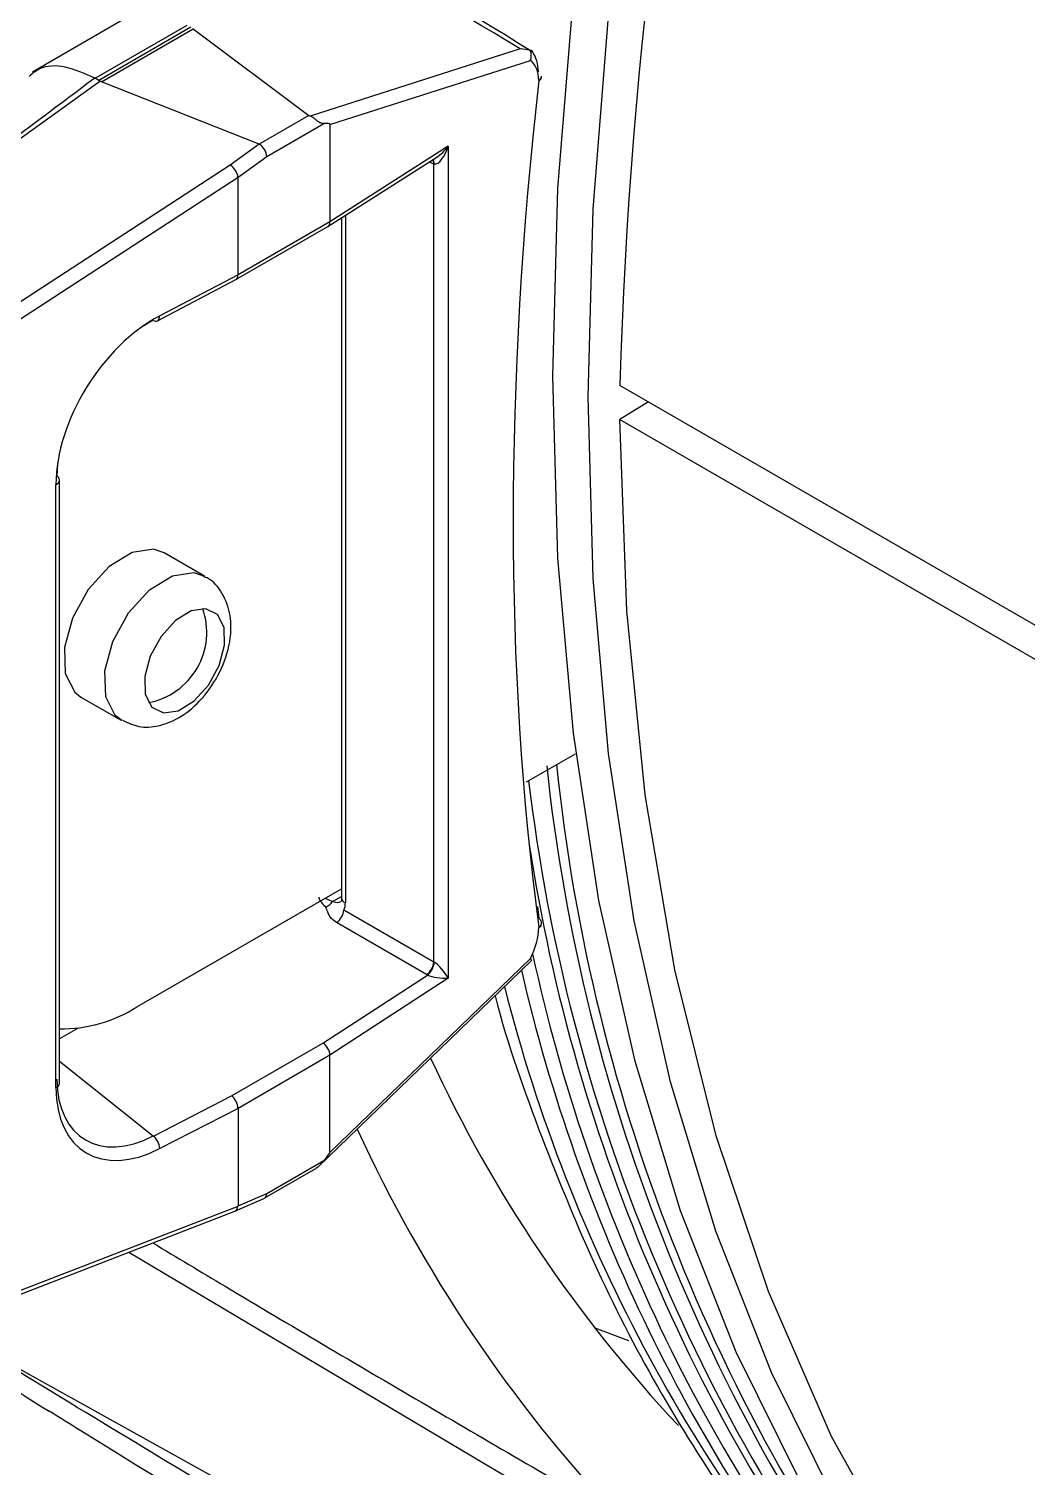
# Model space of a CAD drawing. Extents: x 8 to 113, y 1 to 87.
# Drawn here: x 16.786 to 17.745, y 65.459 to 66.841 of the extents above; entities that cross this region are included whole.
import ezdxf

# ---------------------------------------------------------------- set-up
doc = ezdxf.new("R2010")
doc.units = 0
doc.header["$MEASUREMENT"] = 0
doc.layers.add('OBJECT', color=7, linetype='CONTINUOUS')

msp = doc.modelspace()

# ---------------------------------------------------------------- linework, layer by layer
at = {"layer": 'OBJECT'}
for p, q in [((16.876, 66.8498), (16.789, 66.7996)), ((16.8493, 66.7938), (16.9377, 66.8449)), ((16.9414, 66.8428), (16.853, 66.7917)), ((16.8554, 66.7905), (16.9435, 66.8414)), ((16.9435, 66.8414), (17.0549, 66.7581)), ((17.2581, 66.8221), (17.056, 66.7575)), ((17.0751, 66.7493), (17.2678, 66.811)), ((16.65, 66.6443), (16.854, 66.791)), ((16.853, 66.7917), (16.8493, 66.7938)), ((17.007, 66.7304), (16.8554, 66.7905)), ((17.0549, 66.7581), (17.007, 66.7304)), ((17.0144, 66.7186), (17.0692, 66.7502)), ((17.0751, 66.7493), (17.0751, 66.6558)), ((17.0072, 66.7303), (16.9793, 66.7103)), ((17.1889, 66.7284), (17.0751, 66.6558)), ((17.1889, 66.7284), (17.1889, 65.9286)), ((16.9793, 66.7103), (16.6752, 66.5123)), ((16.9867, 66.6987), (17.0144, 66.7186)), ((17.073, 66.6513), (17.1777, 66.718)), ((17.1705, 66.7134), (17.1751, 66.7116)), ((17.1751, 65.9443), (17.1751, 66.7116)), ((16.6823, 66.5006), (16.9867, 66.6987)), ((16.9867, 66.6048), (16.9867, 66.6987)), ((16.9847, 66.6002), (17.0729, 66.6512)), ((17.0751, 66.6558), (16.9867, 66.6048)), ((17.0751, 66.6558), (17.0751, 66.6558)), ((17.0863, 66.6597), (17.0863, 66.0056)), ((17.0899, 66.662), (17.0899, 66.0012)), ((16.9093, 66.5607), (16.9845, 66.6002)), ((16.9867, 66.6048), (16.9114, 66.5653)), ((16.9867, 66.6048), (16.9867, 66.6048)), ((17.7578, 66.2653), (17.3538, 66.4985)), ((17.3814, 66.4826), (17.3538, 66.4658)), ((17.3538, 66.4658), (17.7578, 66.2326)), ((16.8117, 65.8235), (16.8117, 66.4032)), ((16.815, 65.8278), (16.815, 66.4075)), ((16.9545, 66.3151), (16.9156, 66.3376)), ((16.8357, 66.199), (16.8745, 66.1766)), ((17.264, 66.1173), (17.3112, 66.1445)), ((16.8894, 65.9011), (17.0863, 66.0147)), ((17.0704, 66.0055), (17.0777, 66.0024)), ((17.0777, 66.0024), (17.0863, 66.0073)), ((17.0885, 65.9943), (17.1751, 65.9443)), ((17.2745, 65.9976), (17.2759, 65.9863)), ((17.168, 65.9321), (17.0815, 65.9821)), ((17.0639, 65.7475), (17.2685, 65.9454)), ((17.0751, 65.7611), (17.2678, 65.9476)), ((17.0684, 65.8664), (17.1689, 65.9317)), ((17.1889, 65.9286), (17.0751, 65.8547)), ((16.8329, 65.8807), (16.815, 65.8704)), ((16.9804, 65.8156), (17.0684, 65.8664)), ((16.815, 65.8491), (16.9053, 65.777)), ((17.0751, 65.8547), (16.9867, 65.8036)), ((17.0751, 65.7611), (17.0751, 65.8547)), ((17.0751, 65.8547), (17.0751, 65.8547)), ((16.9053, 65.777), (16.9804, 65.8156)), ((16.9867, 65.8036), (16.9114, 65.7649)), ((16.9867, 65.8036), (16.9867, 65.7098)), ((17.0144, 65.7218), (17.0692, 65.7535)), ((17.012, 65.7171), (17.0616, 65.7457)), ((16.6823, 65.5917), (16.9867, 65.7097)), ((16.9837, 65.7047), (17.0116, 65.7169)), ((16.9867, 65.7098), (17.0144, 65.7218)), ((16.6793, 65.5867), (16.9835, 65.7046)), ((16.8817, 65.6652), (17.3604, 65.3811)), ((17.3469, 65.2363), (16.7265, 65.5808))]:
    msp.add_line(p, q, dxfattribs=at)
at = {"layer": 'OBJECT', "flags": 128}
for points in [[(17.6794, 68.2433), (17.5993, 68.0455), (17.5278, 67.8469), (17.4652, 67.6485), (17.4118, 67.4512), (17.3678, 67.2556), (17.3334, 67.0626), (17.3088, 66.873), (17.2939, 66.6877), (17.289, 66.5073), (17.2939, 66.3326), (17.3088, 66.1644), (17.3334, 66.0034), (17.3678, 65.8501), (17.4118, 65.7053), (17.4652, 65.5696), (17.5278, 65.4435), (17.5993, 65.3275), (17.6794, 65.2221)], [(17.7134, 68.2237), (17.6332, 68.0259), (17.5618, 67.8273), (17.4992, 67.629), (17.4458, 67.4316), (17.4018, 67.236), (17.3674, 67.043), (17.3427, 66.8534), (17.3279, 66.6681), (17.3229, 66.4877), (17.3279, 66.313), (17.3427, 66.1448), (17.3674, 65.9838), (17.4018, 65.8305), (17.4458, 65.6857), (17.4992, 65.55), (17.5618, 65.4239), (17.6332, 65.3079), (17.7134, 65.2025)], [(17.7996, 65.1395), (17.7093, 65.2437), (17.6284, 65.3602), (17.5574, 65.4883), (17.4967, 65.6276), (17.4463, 65.7773), (17.4067, 65.9367), (17.378, 66.1051), (17.3604, 66.2818), (17.3538, 66.4658)], [(16.9156, 66.3376), (16.9054, 66.341), (16.8848, 66.338), (16.8627, 66.3244), (16.8426, 66.3023)], [(16.8815, 66.2798), (16.9016, 66.302), (16.9237, 66.3156), (16.9443, 66.3186), (16.9543, 66.3153)], [(16.8426, 66.3023), (16.8276, 66.2749), (16.8198, 66.2466), (16.8206, 66.2216), (16.8297, 66.2036), (16.8357, 66.199)], [(16.8749, 66.1764), (16.8686, 66.1812), (16.8595, 66.1991), (16.8587, 66.2241), (16.8664, 66.2525), (16.8815, 66.2798)], [(16.9582, 66.2104), (16.9685, 66.2292), (16.9738, 66.2487), (16.9733, 66.2659), (16.967, 66.2782), (16.9559, 66.2838), (16.9417, 66.2817), (16.9266, 66.2724), (16.9127, 66.2571), (16.9024, 66.2383), (16.8971, 66.2188), (16.8976, 66.2016), (16.9039, 66.1893), (16.915, 66.1838), (16.9292, 66.1858), (16.9444, 66.1952), (16.9582, 66.2104)], [(17.3295, 65.5926), (17.3296, 65.5926), (17.3622, 65.5803)]]:
    msp.add_lwpolyline(points, dxfattribs=at)
at = {"layer": 'OBJECT'}
for centre, radius, start, end in [((21.9173, 66.3679), 4.5653, 154.415, 178.3612), ((17.2733, 66.7961), 0.00521, 300.7036, 358.1622), ((17.2749, 66.7952), 0.00372, 287.7987, 347.3807), ((17.2685, 66.7955), 0.01, 0, 2.6099), ((17.2685, 66.7955), 0.01, 353.5344, 0), ((17.1683, 66.7114), 0.00674, 1.854, 37.2386), ((17.1693, 66.7115), 0.00619, 0.2741, 41.9196), ((16.9077, 66.5646), 0.00424, 236.3551, 293.2641), ((16.9067, 66.5646), 0.00467, 303.4983, 8.2604), ((16.81, 66.408), 0.00506, 289.98, 354.7075), ((16.8104, 66.4072), 0.00463, 3.9478, 60.51), ((16.8878, 66.2613), 0.0689, 280.7388, 19.2666), ((19.0067, 66.315), 1.7328, 186.0325, 218.0071), ((19.0197, 66.3104), 1.7357, 185.8307, 217.9959), ((18.9766, 66.3218), 1.7225, 186.7786, 218.0485), ((18.9441, 66.3147), 1.6971, 188.6591, 218.1526), ((17.0847, 65.9926), 0.012, 125.4283, 145.1045), ((17.0914, 66.0061), 0.00516, 185.4848, 252.3718), ((17.066, 66.0099), 0.0137, 291.4773, 310.4593), ((17.0703, 65.9967), 0.0184, 307.4734, 352.5256), ((17.2732, 65.9817), 0.00531, 9.5752, 59.7071), ((17.2726, 65.9822), 0.00587, 305.2522, 3.6866), ((17.2742, 65.9814), 0.00438, 294.1992, 352.5248), ((17.2685, 65.9813), 0.01, 0, 7.5579), ((17.2685, 65.9813), 0.01, 357.5345, 0), ((17.1568, 65.9467), 0.0184, 307.4754, 352.5246), ((18.8766, 66.3003), 1.644, 192.2284, 218.7639), ((17.156, 65.9465), 0.0197, 310.9938, 352.7869), ((18.8511, 66.3049), 1.6341, 193.0374, 218.8084), ((18.747, 66.3026), 1.5519, 194.248, 222.6115), ((16.8172, 66.0144), 0.1344, 269.09, 302.5324), ((18.3787, 66.409), 1.3292, 204.7763, 223.2265), ((16.81, 65.8282), 0.00506, 289.98, 354.7075), ((18.359, 66.3605), 1.3837, 204.6386, 223.3491), ((16.8951, 65.7643), 0.0163, 2.1868, 51.2227), ((17.415, 66.5124), 1.1713, 232.1875, 238.6146)]:
    msp.add_arc(centre, radius, start, end, dxfattribs=at)
for centre, major_axis, ratio, start_param, end_param in [((17.5214, 66.6066), (0.3934, -0.2851), 0.067897, 2.312196, 3.033861), ((17.528, 66.6327), (0.3977, -0.259), 0.033271, 2.338395, 3.05906), ((17.2352, 66.7718), (0.028, 0.0531), 0.550734, 5.531084, 6.011733), ((17.2426, 66.768), (0.0231, 0.0444), 0.54529, 5.527407, 6.189238), ((21.1539, 67.9923), (13.5348, 9.6488), 0.094709, 1.826303, 1.841815), ((16.1582, 66.2969), (0.6943, 0.494), 0.104684, 0.047827, 0.051168), ((16.1619, 66.2948), (0.6943, 0.494), 0.104684, 0.034736, 0.047827), ((16.1614, 66.2945), (0.6996, 0.4919), 0.108829, 0.07127, 0.084359), ((19.5099, 67.8221), (1.5577, 2.9995), 0.54529, 2.183632, 2.479964), ((17.0811, 66.7653), (0.0269, 0.0062), 0.221608, 3.327093, 3.467694), ((16.9445, 66.7138), (0.1305, 0.0357), 0.06024, 6.266726, 6.567396), ((16.9492, 66.6891), (0.0583, 0.041), 0.108829, 0.04509, 0.07127), ((17.0073, 66.7227), (-0.00543, 0.00841), 0.541118, 3.900038, 5.418474), ((17.1815, 66.7323), (0.0061, 0.0208), 0.380972, 3.154865, 4.638523), ((17.1815, 66.7323), (0.0139, 0.0162), 0.382704, 4.042839, 4.802208), ((16.9798, 66.7029), (-0.00565, 0.00825), 0.488283, 3.890672, 5.402754), ((17.1815, 66.7159), (0.00998, 0.0013), 0.470077, 3.953143, 4.007223), ((16.8457, 66.6064), (0.1409, 0.0924), 0.040839, 6.256417, 6.262771), ((17.0678, 66.6598), (-0.00519, 0.00855), 0.594217, 3.128473, 3.913952), ((16.9798, 66.609), (-0.00482, 0.00876), 0.560658, 3.130228, 3.938437), ((16.9121, 66.455), (0.0726, 0.1139), 0.608944, 0.815924, 2.379124), ((16.9054, 66.4593), (0.0676, 0.1053), 0.60375, 0.817539, 0.965201), ((16.9054, 66.4593), (0.0676, 0.1053), 0.60375, 2.229985, 2.380739), ((17.1754, 65.9443), (0.1107, -0.0629), 0.11127, 3.175116, 3.549127), ((17.0771, 66.0149), (-0.0094, 0.0118), 0.653417, 2.312053, 3.041241), ((17.0707, 66.0105), (-0.0143, 0.0206), 0.62527, 3.497193, 3.875126), ((17.2426, 65.9581), (0.0231, 0.0444), 0.54529, 4.757536, 5.419368), ((17.1815, 65.9489), (0.00993, -0.00183), 0.66592, 4.136349, 4.190429), ((17.1809, 65.9411), (0.02, -0.0017), 0.625176, 4.066194, 4.120274), ((17.1815, 65.9325), (0.0153, -0.0015), 0.233774, 3.76183, 5.245488), ((17.1815, 65.9325), (-0.0095, 0.0123), 0.262244, 4.201625, 5.685284), ((17.0678, 65.8586), (-0.00523, 0.00853), 0.591402, 3.91159, 5.395119), ((16.9121, 65.876), (0.0728, 0.1143), 0.605309, 2.381806, 3.945006), ((16.9054, 65.8803), (0.0665, 0.1065), 0.60747, 2.376051, 3.939251), ((16.9798, 65.8078), (-0.00479, 0.00878), 0.563255, 3.940738, 5.424268), ((16.9445, 65.646), (0.1304, 0.1154), 0.036351, 5.950375, 6.251045), ((16.9798, 65.7139), (-0.00381, 0.00925), 0.627458, 3.128786, 4.002557), ((16.8457, 65.6555), (0.141, 0.0544), 0.050809, 6.257229, 6.263583), ((17.0073, 65.7259), (-0.00451, 0.00894), 0.611471, 3.107076, 3.961588)]:
    msp.add_ellipse(centre, major_axis=major_axis, ratio=ratio, start_param=start_param, end_param=end_param, dxfattribs=at)
for points, knots in [([(17.2677, 66.8204), (17.2646, 66.8212), (17.2615, 66.822), (17.2581, 66.8221), (17.2581, 66.8221)], [0, 0, 0, 0, 0.980022, 1, 1, 1, 1]), ([(17.27, 66.8188), (17.27, 66.8188), (17.2699, 66.8198), (17.2693, 66.8206), (17.268, 66.8205), (17.2677, 66.8204)], [0, 0, 0, 0, 0.021195, 0.717119, 1, 1, 1, 1]), ([(17.2678, 66.811), (17.2678, 66.8111), (17.2681, 66.8117), (17.2686, 66.8134), (17.2688, 66.8163), (17.2683, 66.8189), (17.2678, 66.8201), (17.2677, 66.8204)], [0, 0, 0, 0, 0.01718, 0.202305, 0.556615, 0.898384, 1, 1, 1, 1]), ([(16.849, 66.794), (16.8394, 66.7982), (16.8201, 66.8065), (16.798, 66.806), (16.7891, 66.7983), (16.786, 66.7956)], [0, 0, 0, 0, 0.39605, 0.792094, 1, 1, 1, 1]), ([(17.0692, 66.7502), (17.0681, 66.7503), (17.0663, 66.7503), (17.0636, 66.7523), (17.061, 66.7545), (17.0585, 66.7564), (17.0567, 66.7572), (17.056, 66.7575)], [0, 0, 0, 0, 0.2815, 0.477143, 0.672465, 0.878459, 1, 1, 1, 1]), ([(16.8755, 66.1768), (16.8807, 66.1743), (16.8917, 66.1691), (16.9109, 66.1706), (16.931, 66.1785), (16.9511, 66.1948), (16.9687, 66.2193), (16.9797, 66.2488), (16.981, 66.2766), (16.9727, 66.2984), (16.9627, 66.3114), (16.9552, 66.3141), (16.9538, 66.3147)], [0, 0, 0, 0, 0.081398, 0.170478, 0.267571, 0.384377, 0.513418, 0.643741, 0.782701, 0.886087, 0.97854, 1, 1, 1, 1]), ([(17.0863, 66.0056), (17.0862, 66.0047), (17.0861, 66.0029), (17.0857, 66.0025), (17.0857, 66.0025), (17.0857, 66.0025)], [0, 0, 0, 0, 0.428826, 0.883365, 1, 1, 1, 1]), ([(17.0815, 65.9821), (17.0796, 65.9834), (17.0755, 65.9863), (17.0732, 65.9918), (17.0717, 65.9955), (17.071, 65.9971)], [0, 0, 0, 0, 0.305418, 0.682483, 1, 1, 1, 1]), ([(17.2678, 65.9476), (17.2678, 65.9476), (17.2681, 65.9472), (17.2686, 65.9465), (17.2689, 65.9457), (17.2685, 65.9455), (17.2684, 65.9454)], [0, 0, 0, 0, 0.024816, 0.292586, 0.805176, 1, 1, 1, 1]), ([(17.2339, 65.9119), (17.2339, 65.9118), (17.246, 65.864), (17.2781, 65.7751), (17.3307, 65.6465), (17.3928, 65.5275), (17.4628, 65.4175), (17.5304, 65.3291), (17.5765, 65.28), (17.5942, 65.2612)], [0, 0, 0, 0, 0.0002198, 0.1787795, 0.3571044, 0.5350959, 0.7126562, 0.8897047, 1, 1, 1, 1]), ([(17.0692, 65.7535), (17.0681, 65.7522), (17.0662, 65.7501), (17.0638, 65.7472), (17.0623, 65.7462), (17.0616, 65.7458)], [0, 0, 0, 0, 0.447453, 0.758426, 1, 1, 1, 1]), ([(16.9049, 65.6742), (16.928, 65.6603), (17.0138, 65.6088), (17.163, 65.5208), (17.2896, 65.4474), (17.3528, 65.4107)], [0, 0, 0, 0, 0.155728, 0.577864, 1, 1, 1, 1]), ([(17.356, 65.2053), (17.3171, 65.2278), (17.2357, 65.275), (17.1109, 65.3486), (16.9833, 65.4247), (16.8551, 65.5021), (16.7698, 65.5542), (16.7265, 65.5808)], [0, 0, 0, 0, 0.187145, 0.391348, 0.595125, 0.793954, 1, 1, 1, 1]), ([(16.8051, 65.5128), (16.8153, 65.5065), (17.0122, 65.384), (17.2544, 65.2402), (17.4888, 65.1069), (17.5319, 65.0823)], [0, 0, 0, 0, 0.042638, 0.823799, 1, 1, 1, 1])]:
    msp.add_open_spline(points, degree=3, knots=knots, dxfattribs=at)

doc.saveas('drawing.dxf')
